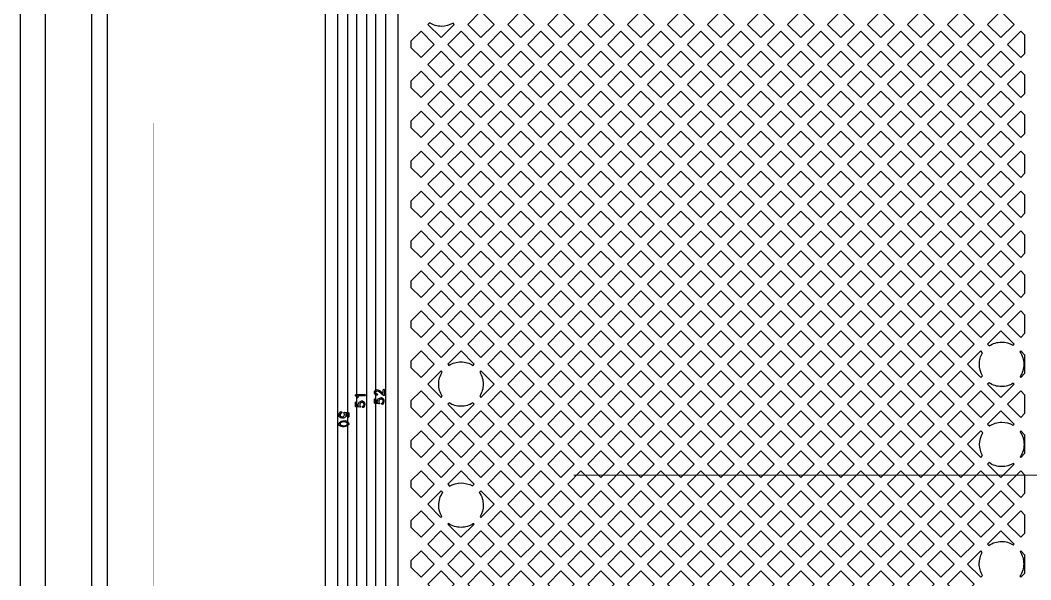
# Model space of a CAD drawing. Extents: x 726 to 4465, y 139 to 737.
# Drawn here: x 3897.15 to 3905.23, y 405.76 to 410.24 of the extents above; entities that cross this region are included whole.
import ezdxf

# ---------------------------------------------------------------- set-up
doc = ezdxf.new("R2010")
doc.units = 0
doc.layers.get('0').update_dxf_attribs({"lineweight": 5})
for name, color, linetype in [('bak_bak_ttr1-bcq6716', 11, 'Continuous'), ('bak_outline', 11, 'Continuous'), ('biaozhu1', 8, 'Continuous'), ('quyukuang', 9, 'Continuous')]:
    doc.layers.add(name, color=color, linetype=linetype)

msp = doc.modelspace()

# ---------------------------------------------------------------- linework, layer by layer
at = {"linetype": 'Continuous'}
msp.add_line((3921.3895, 406.5986), (3901.5779, 406.5986), dxfattribs=at)
at = {"layer": 'bak_bak_ttr1-bcq6716'}
for points in [[(3897.3549, 342.0197), (3897.3549, 363.5511, -0.202307), (3901.8566, 374.2211, 0.202316), (3902.3714, 375.4413), (3902.3714, 380.9412, 0.202311), (3901.8566, 382.1614, -0.202307), (3897.3549, 392.8314), (3897.3549, 423.8397, -0.414216), (3898.1515, 424.6363), (3909.7514, 424.6363, -0.414216), (3910.5479, 423.8397), (3910.5479, 393.2462, 0.196007), (3911.3186, 391.3562, -0.196002), (3915.5644, 380.9414), (3915.5644, 375.4411, -0.196002), (3911.3186, 365.0263, 0.196006), (3910.5479, 363.1363), (3910.5479, 342.0197, -0.414217), (3909.7514, 341.2232), (3898.1515, 341.2232, -0.414217)], [(3900.4099, 410.2049), (3900.516, 410.0989), (3900.622, 410.2049), (3900.6121, 410.2147, -0.137015), (3900.52, 410.189, -0.145458), (3900.4229, 410.2179)], [(3904.8857, 407.6474), (3904.8992, 407.6338, -0.148889), (3904.9983, 407.664, -0.135161), (3905.0893, 407.639), (3905.0977, 407.6474), (3904.9917, 407.7534)], [(3900.5698, 407.4875), (3900.5796, 407.4778, -0.143886), (3900.6757, 407.506, -0.144144), (3900.7721, 407.4777), (3900.7819, 407.4875), (3900.6759, 407.5935)], [(3904.7258, 407.4875), (3904.8318, 407.3815), (3904.8456, 407.3952, -0.13515), (3904.8205, 407.4862, -0.137808), (3904.8465, 407.5788), (3904.8318, 407.5935)], [(3905.1449, 407.5868, -0.15152), (3905.1761, 407.4862, -0.148883), (3905.1459, 407.3871), (3905.1516, 407.3815), (3905.1852, 407.4151), (3905.1852, 407.5598), (3905.1516, 407.5935)], [(3900.4099, 407.3276), (3900.516, 407.2216), (3900.5263, 407.2319, -0.144141), (3900.4979, 407.3282, -0.142821), (3900.5258, 407.4238), (3900.516, 407.4336)], [(3900.8253, 407.232), (3900.8356, 407.2217), (3900.9416, 407.3277), (3900.8357, 407.4336), (3900.8258, 407.4236, -0.142562), (3900.8535, 407.3282, -0.143885)], [(3904.8857, 407.3276), (3904.9917, 407.2216), (3905.0977, 407.3276), (3905.0909, 407.3344, -0.137804), (3904.9983, 407.3084, -0.151518), (3904.8977, 407.3396)], [(3900.5698, 407.1677), (3900.6757, 407.0618), (3900.7817, 407.1678), (3900.7713, 407.1783, -0.142832), (3900.6757, 407.1504, -0.14257), (3900.5803, 407.1782)], [(3904.8858, 407.0079), (3904.9005, 406.9932, -0.149677), (3905.0001, 407.0237, -0.132239), (3905.0893, 406.9997), (3905.0976, 407.0079), (3904.9917, 407.1138)], [(3904.7259, 406.848), (3904.8318, 406.7421), (3904.8463, 406.7566, -0.132233), (3904.8223, 406.8459, -0.137009), (3904.848, 406.938), (3904.8319, 406.954)], [(3905.1455, 406.9481, -0.15441), (3905.1779, 406.8459, -0.149679), (3905.1474, 406.7463), (3905.1516, 406.7421), (3905.1852, 406.7758), (3905.1852, 406.9203), (3905.1515, 406.954)], [(3904.8857, 406.6883), (3904.9917, 406.5823), (3905.0977, 406.6883), (3905.0922, 406.6938, -0.137011), (3905.0001, 406.6681, -0.15441), (3904.8978, 406.7004)], [(3900.5698, 406.5284), (3900.5851, 406.5131, -0.134895), (3900.676, 406.538, -0.134363), (3900.7665, 406.5133), (3900.7817, 406.5285), (3900.6759, 406.6344)], [(3900.4099, 406.3685), (3900.5158, 406.2626), (3900.5229, 406.2697, -0.13435), (3900.4982, 406.3602, -0.151782), (3900.5295, 406.461), (3900.516, 406.4745)], [(3900.8223, 406.4613, -0.1523), (3900.8538, 406.3602, -0.134886), (3900.8288, 406.2694), (3900.8356, 406.2626), (3900.9416, 406.3686), (3900.8356, 406.4746)], [(3900.5697, 406.2087), (3900.6757, 406.1027), (3900.7817, 406.2087), (3900.7767, 406.2137, -0.151777), (3900.676, 406.1824, -0.152302), (3900.5749, 406.2139)], [(3904.8858, 406.0488), (3904.8962, 406.0384, -0.152304), (3904.9973, 406.0699, -0.140722), (3905.0916, 406.0428), (3905.0976, 406.0488), (3904.9917, 406.1547)], [(3904.7259, 405.8889), (3904.8318, 405.783), (3904.8466, 405.7978, -0.140713), (3904.8195, 405.8921, -0.134363), (3904.8442, 405.9826), (3904.8319, 405.9949)], [(3905.1436, 405.7911), (3905.1516, 405.783), (3905.1852, 405.8167), (3905.1852, 405.9612), (3905.1515, 405.9949), (3905.146, 405.9895, -0.145989), (3905.1751, 405.8921, -0.152313)]]:
    msp.add_lwpolyline(points, format="xyb", close=True, dxfattribs=at)
for points in [[(3900.1738, 392.9582), (3900.1738, 421.3701), (3900.1741, 421.3701), (3900.1741, 421.3716, 0.112924), (3900.1352, 421.541, -0.017476), (3900.1286, 421.5563, 0.04893), (3900.0707, 421.668, -0.133843), (3900.0128, 421.8509), (3900.0036, 422.11), (3900.0036, 423.6271, -0.0765), (3900.009, 423.6599, -0.057858), (3900.1181, 423.9029, -0.185811), (3900.2031, 423.9471, 1.431941), (3900.0064, 424.4344, -0.402909), (3899.9361, 424.4364, 0.479351), (3899.502, 424.3932, -0.543585), (3899.3316, 424.394, 0.662695), (3898.8234, 424.3063, -0.346749), (3898.7747, 424.268), (3898.0443, 424.2677, -0.055334), (3898.0099, 424.2491), (3897.7369, 423.9763, 0.199154), (3897.7222, 423.9409), (3897.7222, 392.9556, 0.067698)], [(3899.2691, 424.2829, 0.230683), (3899.3746, 424.1723, -0.232804), (3899.5854, 423.8736, -0.038964), (3899.597, 423.7244), (3899.597, 421.7263, 0.130371), (3899.6236, 421.626, -0.023507), (3899.6357, 421.6029, 0.049043), (3899.6776, 421.5309, -0.034887), (3899.6975, 421.4991, 0.014221), (3899.7197, 421.4603, -0.082314), (3899.7543, 421.376, -0.055817), (3899.7672, 421.2611), (3899.7672, 392.9557, 0.202315)], [(3897.8497, 392.9556), (3897.8497, 423.8881, -0.198899), (3897.8644, 423.9235), (3898.067, 424.1261, -0.198831), (3898.1023, 424.1407), (3898.835, 424.1407, 0.473923), (3899.2475, 424.0075, -0.145265), (3899.2883, 424.0132), (3899.2919, 424.0104, -0.119036), (3899.4164, 423.7765, -0.021541), (3899.4189, 423.724), (3899.4189, 421.7267), (3899.4187, 421.7267, 0.067841), (3899.4327, 421.6249), (3899.4344, 421.618), (3899.4344, 421.4415, 0.196906), (3899.5012, 421.282), (3899.5576, 421.2256, -0.047957), (3899.5891, 421.1651), (3899.5891, 392.9556, 0.202307)], [(3899.691, 392.9557), (3899.691, 421.2611, 0.055802), (3899.68, 421.3591, 0.08277), (3899.6546, 421.4206, -0.014286), (3899.6302, 421.4634, 0.03514), (3899.6158, 421.4864, -0.048998), (3899.5664, 421.5711, 0.023848), (3899.5575, 421.5881, -0.130464), (3899.5208, 421.7263), (3899.5208, 423.7244, 0.038976), (3899.5101, 423.8618, 0.230884), (3899.3401, 424.1042, 0.2224), (3899.1928, 424.0938)], [(3899.8434, 392.9561), (3899.8434, 421.3198, 0.146958), (3899.7931, 421.4879, -0.021394), (3899.7623, 421.5404, 0.036286), (3899.7412, 421.5737, -0.160005), (3899.6732, 421.7808), (3899.6732, 423.9982, 0.1947), (3899.6142, 424.1112)], [(3899.8295, 424.0883, 0.23414), (3899.7494, 423.9607), (3899.7494, 421.7808, 0.16019), (3899.8027, 421.6188, -0.036303), (3899.8296, 421.576, 0.021453), (3899.8572, 421.529, -0.04827), (3899.8919, 421.4623, -0.096158), (3899.9196, 421.3198), (3899.9196, 392.9561, 0.2023)], [(3900.2019, 424.0492, 0.209639), (3900.0344, 423.9617, 0.05941), (3899.9116, 423.6906, 0.076708), (3899.9018, 423.6269), (3899.9033, 422.036), (3899.9109, 421.8467, 0.133969), (3899.9851, 421.6125, -0.048768), (3900.0337, 421.5188, 0.01771), (3900.0434, 421.4967, -0.11268), (3900.072, 421.3719), (3900.072, 392.9582, 0.050755)], [(3899.9958, 392.9582), (3899.9958, 421.3718, 0.113), (3899.9746, 421.4639, -0.017658), (3899.9629, 421.4907, 0.048689), (3899.9211, 421.5712, -0.133984), (3899.8348, 421.8437), (3899.8256, 422.1102)]]:
    msp.add_lwpolyline(points, format="xyb", dxfattribs=at)
for points in [[(3900.7297, 410.2049), (3900.8356, 410.099), (3900.9415, 410.2049), (3900.8356, 410.3108)], [(3901.0493, 410.2049), (3901.1553, 410.0989), (3901.2613, 410.2049), (3901.1553, 410.3109)], [(3901.3691, 410.2049), (3901.4751, 410.0989), (3901.5811, 410.2049), (3901.4751, 410.3109)], [(3901.6888, 410.2049), (3901.7947, 410.099), (3901.9006, 410.2049), (3901.7947, 410.3108)], [(3902.0084, 410.2049), (3902.1144, 410.0989), (3902.2204, 410.2049), (3902.1144, 410.3109)], [(3902.3282, 410.2049), (3902.4342, 410.0989), (3902.5402, 410.2049), (3902.4342, 410.3109)], [(3902.6479, 410.2049), (3902.7538, 410.099), (3902.8597, 410.2049), (3902.7538, 410.3108)], [(3902.9675, 410.2049), (3903.0735, 410.0989), (3903.1795, 410.2049), (3903.0735, 410.3109)], [(3903.2873, 410.2049), (3903.3933, 410.0989), (3903.4993, 410.2049), (3903.3933, 410.3109)], [(3903.607, 410.2049), (3903.7129, 410.099), (3903.8188, 410.2049), (3903.7129, 410.3108)], [(3903.9266, 410.2049), (3904.0326, 410.0989), (3904.1386, 410.2049), (3904.0326, 410.3109)], [(3904.2464, 410.2049), (3904.3523, 410.099), (3904.4583, 410.205), (3904.3524, 410.3109)], [(3904.566, 410.205), (3904.672, 410.099), (3904.7779, 410.2049), (3904.6719, 410.3109)], [(3904.8857, 410.2049), (3904.9917, 410.0989), (3905.0977, 410.2049), (3904.9917, 410.3109)], [(3900.2754, 410.0196), (3900.3561, 409.939), (3900.4621, 410.045), (3900.3561, 410.151), (3900.2754, 410.0704)], [(3900.5698, 410.045), (3900.6757, 409.9391), (3900.7817, 410.0451), (3900.6759, 410.151)], [(3900.8895, 410.0451), (3900.9955, 409.9391), (3901.1014, 410.045), (3900.9954, 410.151)], [(3901.2092, 410.045), (3901.3152, 409.939), (3901.4212, 410.045), (3901.3152, 410.151)], [(3901.5289, 410.045), (3901.6348, 409.9391), (3901.7408, 410.0451), (3901.635, 410.151)], [(3901.8486, 410.0451), (3901.9546, 409.9391), (3902.0605, 410.045), (3901.9545, 410.151)], [(3902.1683, 410.045), (3902.2743, 409.939), (3902.3803, 410.045), (3902.2743, 410.151)], [(3902.4881, 410.045), (3902.5939, 409.9391), (3902.6999, 410.0451), (3902.5941, 410.151)], [(3902.8077, 410.0451), (3902.9137, 409.9391), (3903.0196, 410.045), (3902.9136, 410.151)], [(3903.1274, 410.045), (3903.2334, 409.939), (3903.3394, 410.045), (3903.2334, 410.151)], [(3903.4472, 410.045), (3903.553, 409.9391), (3903.6591, 410.0451), (3903.5532, 410.151)], [(3903.7668, 410.0451), (3903.8728, 409.9391), (3903.9787, 410.045), (3903.8727, 410.151)], [(3904.0865, 410.045), (3904.1924, 409.9391), (3904.2984, 410.0451), (3904.1925, 410.151)], [(3904.4061, 410.0451), (3904.5121, 409.9391), (3904.6182, 410.0451), (3904.5121, 410.1511)], [(3904.7259, 410.0451), (3904.8319, 409.9391), (3904.9378, 410.045), (3904.8318, 410.151)], [(3905.0456, 410.045), (3905.1515, 409.9391), (3905.1852, 409.9729), (3905.1852, 410.1174), (3905.1516, 410.151)], [(3900.4099, 409.8851), (3900.5158, 409.7792), (3900.6218, 409.8852), (3900.516, 409.9911)], [(3900.7296, 409.8852), (3900.8356, 409.7792), (3900.9416, 409.8852), (3900.8356, 409.9913)], [(3901.0494, 409.8852), (3901.1554, 409.7792), (3901.2613, 409.8851), (3901.1553, 409.9911)], [(3901.3691, 409.8851), (3901.4749, 409.7792), (3901.581, 409.8852), (3901.4751, 409.9911)], [(3901.6887, 409.8852), (3901.7947, 409.7792), (3901.9007, 409.8852), (3901.7947, 409.9913)], [(3902.0085, 409.8852), (3902.1145, 409.7792), (3902.2204, 409.8851), (3902.1144, 409.9911)], [(3902.3282, 409.8851), (3902.434, 409.7792), (3902.5401, 409.8852), (3902.4342, 409.9911)], [(3902.6478, 409.8852), (3902.7538, 409.7792), (3902.8598, 409.8852), (3902.7538, 409.9913)], [(3902.9676, 409.8852), (3903.0736, 409.7792), (3903.1795, 409.8851), (3903.0735, 409.9911)], [(3903.2873, 409.8851), (3903.3931, 409.7792), (3903.4992, 409.8852), (3903.3933, 409.9911)], [(3903.6069, 409.8852), (3903.7129, 409.7792), (3903.8189, 409.8852), (3903.7129, 409.9913)], [(3903.9267, 409.8852), (3904.0326, 409.7794), (3904.1385, 409.8852), (3904.0326, 409.9911)], [(3904.2462, 409.8852), (3904.3523, 409.7792), (3904.4583, 409.8852), (3904.3523, 409.9913)], [(3904.566, 409.8852), (3904.672, 409.7792), (3904.7781, 409.8852), (3904.672, 409.9913)], [(3904.8858, 409.8852), (3904.9917, 409.7794), (3905.0976, 409.8852), (3904.9917, 409.9911)], [(3900.2754, 409.7001), (3900.3561, 409.6195), (3900.462, 409.7253), (3900.3561, 409.8312), (3900.2754, 409.7506)], [(3900.5697, 409.7253), (3900.6757, 409.6193), (3900.7817, 409.7253), (3900.6757, 409.8314)], [(3900.8895, 409.7253), (3900.9955, 409.6193), (3901.1015, 409.7253), (3900.9955, 409.8314)], [(3901.2093, 409.7253), (3901.3152, 409.6195), (3901.4211, 409.7253), (3901.3152, 409.8312)], [(3901.5288, 409.7253), (3901.6348, 409.6193), (3901.7408, 409.7253), (3901.6348, 409.8314)], [(3901.8486, 409.7253), (3901.9546, 409.6193), (3902.0606, 409.7253), (3901.9546, 409.8314)], [(3902.1684, 409.7253), (3902.2743, 409.6195), (3902.3802, 409.7253), (3902.2743, 409.8312)], [(3902.4879, 409.7253), (3902.5939, 409.6193), (3902.6999, 409.7253), (3902.5939, 409.8314)], [(3902.8077, 409.7253), (3902.9137, 409.6193), (3903.0197, 409.7253), (3902.9137, 409.8314)], [(3903.1275, 409.7253), (3903.2334, 409.6195), (3903.3393, 409.7253), (3903.2334, 409.8312)], [(3903.447, 409.7253), (3903.553, 409.6193), (3903.6591, 409.7253), (3903.553, 409.8314)], [(3903.7668, 409.7253), (3903.8727, 409.6195), (3903.9787, 409.7255), (3903.8728, 409.8314)], [(3904.0865, 409.7255), (3904.1925, 409.6195), (3904.2984, 409.7253), (3904.1924, 409.8314)], [(3904.4061, 409.7253), (3904.5121, 409.6193), (3904.6182, 409.7253), (3904.5121, 409.8314)], [(3904.7259, 409.7253), (3904.8318, 409.6195), (3904.9378, 409.7255), (3904.8319, 409.8314)], [(3905.0456, 409.7255), (3905.1516, 409.6195), (3905.1852, 409.6531), (3905.1852, 409.7976), (3905.1515, 409.8314)], [(3900.4099, 409.5656), (3900.516, 409.4596), (3900.6218, 409.5655), (3900.5158, 409.6715)], [(3900.7296, 409.5655), (3900.8356, 409.4594), (3900.9416, 409.5655), (3900.8356, 409.6715)], [(3901.0494, 409.5655), (3901.1553, 409.4596), (3901.2613, 409.5656), (3901.1554, 409.6715)], [(3901.3691, 409.5656), (3901.4751, 409.4596), (3901.581, 409.5655), (3901.4749, 409.6715)], [(3901.6887, 409.5655), (3901.7947, 409.4594), (3901.9007, 409.5655), (3901.7947, 409.6715)], [(3902.0085, 409.5655), (3902.1144, 409.4596), (3902.2204, 409.5656), (3902.1145, 409.6715)], [(3902.3282, 409.5656), (3902.4342, 409.4596), (3902.5401, 409.5655), (3902.434, 409.6715)], [(3902.6478, 409.5655), (3902.7538, 409.4594), (3902.8598, 409.5655), (3902.7538, 409.6715)], [(3902.9676, 409.5655), (3903.0735, 409.4596), (3903.1795, 409.5656), (3903.0736, 409.6715)], [(3903.2873, 409.5656), (3903.3933, 409.4596), (3903.4992, 409.5655), (3903.3931, 409.6715)], [(3903.6069, 409.5655), (3903.7128, 409.4596), (3903.8188, 409.5656), (3903.7129, 409.6715)], [(3903.9266, 409.5656), (3904.0326, 409.4596), (3904.1386, 409.5656), (3904.0326, 409.6716)], [(3904.2464, 409.5656), (3904.3524, 409.4596), (3904.4583, 409.5655), (3904.3523, 409.6715)], [(3904.566, 409.5655), (3904.6719, 409.4596), (3904.7779, 409.5656), (3904.672, 409.6715)], [(3904.8857, 409.5656), (3904.9917, 409.4596), (3905.0977, 409.5656), (3904.9917, 409.6716)], [(3900.2754, 409.3803), (3900.3561, 409.2997), (3900.4621, 409.4057), (3900.3561, 409.5117), (3900.2754, 409.4311)], [(3900.5698, 409.4057), (3900.6759, 409.2997), (3900.7817, 409.4056), (3900.6757, 409.5116)], [(3900.8895, 409.4056), (3900.9954, 409.2997), (3901.1014, 409.4057), (3900.9955, 409.5116)], [(3901.2092, 409.4057), (3901.3152, 409.2997), (3901.4212, 409.4057), (3901.3152, 409.5117)], [(3901.5289, 409.4057), (3901.635, 409.2997), (3901.7408, 409.4056), (3901.6348, 409.5116)], [(3901.8486, 409.4056), (3901.9545, 409.2997), (3902.0605, 409.4057), (3901.9546, 409.5116)], [(3902.1683, 409.4057), (3902.2743, 409.2997), (3902.3803, 409.4057), (3902.2743, 409.5117)], [(3902.4881, 409.4057), (3902.5941, 409.2997), (3902.6999, 409.4056), (3902.5939, 409.5116)], [(3902.8077, 409.4056), (3902.9136, 409.2997), (3903.0196, 409.4057), (3902.9137, 409.5116)], [(3903.1274, 409.4057), (3903.2334, 409.2997), (3903.3394, 409.4057), (3903.2334, 409.5117)], [(3903.4472, 409.4057), (3903.553, 409.2998), (3903.6589, 409.4057), (3903.553, 409.5116)], [(3903.7667, 409.4057), (3903.8727, 409.2997), (3903.9787, 409.4057), (3903.8727, 409.5117)], [(3904.0865, 409.4057), (3904.1925, 409.2997), (3904.2985, 409.4057), (3904.1925, 409.5117)], [(3904.4063, 409.4057), (3904.5121, 409.2998), (3904.618, 409.4057), (3904.5121, 409.5116)], [(3904.7258, 409.4057), (3904.8318, 409.2997), (3904.9378, 409.4057), (3904.8318, 409.5117)], [(3905.0456, 409.4057), (3905.1516, 409.2997), (3905.1852, 409.3333), (3905.1852, 409.478), (3905.1516, 409.5117)], [(3900.4099, 409.2458), (3900.516, 409.1398), (3900.622, 409.2458), (3900.516, 409.3518)], [(3900.7297, 409.2458), (3900.8356, 409.1399), (3900.9415, 409.2458), (3900.8356, 409.3517)], [(3901.0493, 409.2458), (3901.1553, 409.1398), (3901.2613, 409.2458), (3901.1553, 409.3518)], [(3901.3691, 409.2458), (3901.4751, 409.1398), (3901.5811, 409.2458), (3901.4751, 409.3518)], [(3901.6888, 409.2458), (3901.7947, 409.1399), (3901.9006, 409.2458), (3901.7947, 409.3517)], [(3902.0084, 409.2458), (3902.1144, 409.1398), (3902.2204, 409.2458), (3902.1144, 409.3518)], [(3902.3282, 409.2458), (3902.4342, 409.1398), (3902.5402, 409.2458), (3902.4342, 409.3518)], [(3902.6479, 409.2458), (3902.7538, 409.1399), (3902.8597, 409.2458), (3902.7538, 409.3517)], [(3902.9675, 409.2458), (3903.0735, 409.1398), (3903.1795, 409.2458), (3903.0735, 409.3518)], [(3903.2873, 409.2458), (3903.3931, 409.1399), (3903.4992, 409.2459), (3903.3933, 409.3518)], [(3903.6069, 409.2459), (3903.7129, 409.1399), (3903.8188, 409.2458), (3903.7128, 409.3518)], [(3903.9266, 409.2458), (3904.0326, 409.1398), (3904.1386, 409.2458), (3904.0326, 409.3518)], [(3904.2464, 409.2458), (3904.3523, 409.1399), (3904.4583, 409.2459), (3904.3524, 409.3518)], [(3904.566, 409.2459), (3904.672, 409.1399), (3904.7779, 409.2458), (3904.6719, 409.3518)], [(3904.8857, 409.2458), (3904.9917, 409.1398), (3905.0977, 409.2458), (3904.9917, 409.3518)], [(3900.2754, 409.0605), (3900.3561, 408.9799), (3900.4621, 409.0859), (3900.3561, 409.1919), (3900.2754, 409.1113)], [(3900.5698, 409.0859), (3900.6757, 408.98), (3900.7817, 409.086), (3900.6759, 409.1919)], [(3900.8895, 409.086), (3900.9955, 408.98), (3901.1014, 409.0859), (3900.9954, 409.1919)], [(3901.2092, 409.0859), (3901.3152, 408.9799), (3901.4212, 409.0859), (3901.3152, 409.1919)], [(3901.5289, 409.0859), (3901.6348, 408.98), (3901.7408, 409.086), (3901.635, 409.1919)], [(3901.8486, 409.086), (3901.9546, 408.98), (3902.0605, 409.0859), (3901.9545, 409.1919)], [(3902.1683, 409.0859), (3902.2743, 408.9799), (3902.3803, 409.0859), (3902.2743, 409.1919)], [(3902.488, 409.0859), (3902.5939, 408.98), (3902.7, 409.086), (3902.5941, 409.1919)], [(3902.8077, 409.086), (3902.9137, 408.98), (3903.0196, 409.0859), (3902.9136, 409.1919)], [(3903.1274, 409.0859), (3903.2333, 408.98), (3903.3393, 409.086), (3903.2334, 409.1919)], [(3903.447, 409.086), (3903.553, 408.98), (3903.6591, 409.086), (3903.553, 409.192)], [(3903.7668, 409.086), (3903.8728, 408.98), (3903.9787, 409.0859), (3903.8727, 409.1919)], [(3904.0865, 409.0859), (3904.1924, 408.98), (3904.2984, 409.086), (3904.1925, 409.1919)], [(3904.4061, 409.086), (3904.5121, 408.98), (3904.6182, 409.086), (3904.5121, 409.192)], [(3904.7259, 409.086), (3904.8319, 408.98), (3904.9378, 409.0859), (3904.8318, 409.1919)], [(3905.0456, 409.0859), (3905.1515, 408.98), (3905.1852, 409.0138), (3905.1852, 409.1583), (3905.1516, 409.1919)], [(3900.4099, 408.926), (3900.5158, 408.8201), (3900.6218, 408.9261), (3900.516, 409.032)], [(3900.7296, 408.9261), (3900.8356, 408.8201), (3900.9416, 408.9261), (3900.8356, 409.0321)], [(3901.0494, 408.9261), (3901.1554, 408.8201), (3901.2613, 408.926), (3901.1553, 409.032)], [(3901.3691, 408.926), (3901.4749, 408.8201), (3901.581, 408.9261), (3901.4751, 409.032)], [(3901.6887, 408.9261), (3901.7947, 408.8201), (3901.9007, 408.9261), (3901.7947, 409.0321)], [(3902.0085, 408.9261), (3902.1145, 408.8201), (3902.2204, 408.926), (3902.1144, 409.032)], [(3902.3282, 408.926), (3902.434, 408.8201), (3902.5401, 408.9261), (3902.4342, 409.032)], [(3902.6478, 408.9261), (3902.7538, 408.8201), (3902.8598, 408.9261), (3902.7538, 409.0321)], [(3902.9676, 408.9261), (3903.0735, 408.8202), (3903.1794, 408.9261), (3903.0735, 409.032)], [(3903.2871, 408.9261), (3903.3931, 408.8201), (3903.4992, 408.9261), (3903.3931, 409.0321)], [(3903.6069, 408.9261), (3903.7129, 408.8201), (3903.8189, 408.9261), (3903.7129, 409.0321)], [(3903.9267, 408.9261), (3904.0326, 408.8202), (3904.1385, 408.9261), (3904.0326, 409.032)], [(3904.2462, 408.9261), (3904.3523, 408.8201), (3904.4583, 408.9261), (3904.3523, 409.0321)], [(3904.566, 408.9261), (3904.672, 408.8201), (3904.7781, 408.9261), (3904.672, 409.0321)], [(3904.8858, 408.9261), (3904.9917, 408.8202), (3905.0976, 408.9261), (3904.9917, 409.032)], [(3900.2754, 408.741), (3900.3561, 408.6604), (3900.462, 408.7662), (3900.3561, 408.8721), (3900.2754, 408.7915)], [(3900.5697, 408.7662), (3900.6757, 408.6602), (3900.7817, 408.7662), (3900.6757, 408.8723)], [(3900.8895, 408.7662), (3900.9955, 408.6602), (3901.1015, 408.7662), (3900.9955, 408.8723)], [(3901.2093, 408.7662), (3901.3152, 408.6604), (3901.4211, 408.7662), (3901.3152, 408.8721)], [(3901.5288, 408.7662), (3901.6348, 408.6602), (3901.7408, 408.7662), (3901.6348, 408.8723)], [(3901.8486, 408.7662), (3901.9546, 408.6602), (3902.0606, 408.7662), (3901.9546, 408.8723)], [(3902.1684, 408.7662), (3902.2743, 408.6604), (3902.3802, 408.7662), (3902.2743, 408.8721)], [(3902.4879, 408.7662), (3902.5939, 408.6602), (3902.6999, 408.7662), (3902.5939, 408.8723)], [(3902.8077, 408.7662), (3902.9136, 408.6604), (3903.0196, 408.7664), (3902.9137, 408.8723)], [(3903.1274, 408.7664), (3903.2334, 408.6604), (3903.3393, 408.7662), (3903.2333, 408.8723)], [(3903.447, 408.7662), (3903.553, 408.6602), (3903.6591, 408.7662), (3903.553, 408.8723)], [(3903.7668, 408.7662), (3903.8727, 408.6604), (3903.9787, 408.7664), (3903.8728, 408.8723)], [(3904.0865, 408.7664), (3904.1925, 408.6604), (3904.2984, 408.7662), (3904.1924, 408.8723)], [(3904.4061, 408.7662), (3904.5121, 408.6602), (3904.6182, 408.7662), (3904.5121, 408.8723)], [(3904.7259, 408.7662), (3904.8318, 408.6604), (3904.9378, 408.7664), (3904.8319, 408.8723)], [(3905.0456, 408.7664), (3905.1516, 408.6604), (3905.1852, 408.694), (3905.1852, 408.8385), (3905.1515, 408.8723)], [(3900.4099, 408.6065), (3900.516, 408.5005), (3900.6218, 408.6064), (3900.5158, 408.7124)], [(3900.7296, 408.6064), (3900.8356, 408.5003), (3900.9416, 408.6063), (3900.8356, 408.7124)], [(3901.0494, 408.6063), (3901.1553, 408.5005), (3901.2613, 408.6065), (3901.1554, 408.7124)], [(3901.3691, 408.6065), (3901.4751, 408.5005), (3901.581, 408.6063), (3901.4749, 408.7124)], [(3901.6887, 408.6063), (3901.7947, 408.5003), (3901.9007, 408.6064), (3901.7947, 408.7124)], [(3902.0085, 408.6064), (3902.1144, 408.5005), (3902.2204, 408.6065), (3902.1145, 408.7124)], [(3902.3282, 408.6065), (3902.4342, 408.5005), (3902.5401, 408.6063), (3902.434, 408.7124)], [(3902.6478, 408.6063), (3902.7537, 408.5005), (3902.8597, 408.6065), (3902.7538, 408.7124)], [(3902.9675, 408.6065), (3903.0735, 408.5005), (3903.1795, 408.6065), (3903.0735, 408.7125)], [(3903.2873, 408.6065), (3903.3933, 408.5005), (3903.4992, 408.6064), (3903.3931, 408.7124)], [(3903.6069, 408.6064), (3903.7128, 408.5005), (3903.8188, 408.6065), (3903.7129, 408.7124)], [(3903.9266, 408.6065), (3904.0326, 408.5005), (3904.1386, 408.6065), (3904.0326, 408.7125)], [(3904.2464, 408.6065), (3904.3524, 408.5005), (3904.4583, 408.6063), (3904.3523, 408.7124)], [(3904.566, 408.6063), (3904.6719, 408.5005), (3904.7779, 408.6065), (3904.672, 408.7124)], [(3904.8857, 408.6065), (3904.9917, 408.5005), (3905.0977, 408.6065), (3904.9917, 408.7125)], [(3900.2754, 408.4212), (3900.3561, 408.3406), (3900.4621, 408.4466), (3900.3561, 408.5526), (3900.2754, 408.472)], [(3900.5698, 408.4466), (3900.6759, 408.3406), (3900.7817, 408.4465), (3900.6757, 408.5525)], [(3900.8895, 408.4465), (3900.9954, 408.3406), (3901.1014, 408.4466), (3900.9955, 408.5525)], [(3901.2092, 408.4466), (3901.3152, 408.3406), (3901.4212, 408.4466), (3901.3152, 408.5526)], [(3901.5289, 408.4466), (3901.635, 408.3406), (3901.7408, 408.4465), (3901.6348, 408.5525)], [(3901.8486, 408.4465), (3901.9545, 408.3406), (3902.0605, 408.4466), (3901.9546, 408.5525)], [(3902.1683, 408.4466), (3902.2743, 408.3406), (3902.3803, 408.4466), (3902.2743, 408.5526)], [(3902.4881, 408.4466), (3902.5939, 408.3407), (3902.6998, 408.4466), (3902.5939, 408.5525)], [(3902.8076, 408.4466), (3902.9136, 408.3406), (3903.0196, 408.4466), (3902.9136, 408.5526)], [(3903.1274, 408.4466), (3903.2334, 408.3406), (3903.3394, 408.4466), (3903.2334, 408.5526)], [(3903.4472, 408.4466), (3903.553, 408.3407), (3903.6589, 408.4466), (3903.553, 408.5525)], [(3903.7667, 408.4466), (3903.8727, 408.3406), (3903.9787, 408.4466), (3903.8727, 408.5526)], [(3904.0865, 408.4466), (3904.1925, 408.3406), (3904.2985, 408.4466), (3904.1925, 408.5526)], [(3904.4063, 408.4466), (3904.5121, 408.3407), (3904.618, 408.4466), (3904.5121, 408.5525)], [(3904.7258, 408.4466), (3904.8318, 408.3406), (3904.9378, 408.4466), (3904.8318, 408.5526)], [(3905.0456, 408.4466), (3905.1516, 408.3406), (3905.1852, 408.3742), (3905.1852, 408.5189), (3905.1516, 408.5526)], [(3900.4099, 408.2867), (3900.516, 408.1807), (3900.622, 408.2867), (3900.516, 408.3927)], [(3900.7297, 408.2867), (3900.8356, 408.1808), (3900.9415, 408.2867), (3900.8356, 408.3926)], [(3901.0493, 408.2867), (3901.1553, 408.1807), (3901.2613, 408.2867), (3901.1553, 408.3927)], [(3901.3691, 408.2867), (3901.4751, 408.1807), (3901.5811, 408.2867), (3901.4751, 408.3927)], [(3901.6888, 408.2867), (3901.7947, 408.1808), (3901.9006, 408.2867), (3901.7947, 408.3926)], [(3902.0084, 408.2867), (3902.1144, 408.1807), (3902.2204, 408.2867), (3902.1144, 408.3927)], [(3902.3282, 408.2867), (3902.434, 408.1808), (3902.5401, 408.2868), (3902.4342, 408.3927)], [(3902.6478, 408.2868), (3902.7538, 408.1808), (3902.8597, 408.2867), (3902.7537, 408.3927)], [(3902.9675, 408.2867), (3903.0735, 408.1807), (3903.1795, 408.2867), (3903.0735, 408.3927)], [(3903.2873, 408.2867), (3903.3931, 408.1808), (3903.4992, 408.2868), (3903.3933, 408.3927)], [(3903.6069, 408.2868), (3903.7129, 408.1808), (3903.8188, 408.2867), (3903.7128, 408.3927)], [(3903.9266, 408.2867), (3904.0326, 408.1807), (3904.1386, 408.2867), (3904.0326, 408.3927)], [(3904.2464, 408.2867), (3904.3523, 408.1808), (3904.4583, 408.2868), (3904.3524, 408.3927)], [(3904.566, 408.2868), (3904.672, 408.1808), (3904.7779, 408.2867), (3904.6719, 408.3927)], [(3904.8857, 408.2867), (3904.9917, 408.1807), (3905.0977, 408.2867), (3904.9917, 408.3927)], [(3900.2754, 408.1017), (3900.3562, 408.0209), (3900.4621, 408.1268), (3900.3561, 408.2328), (3900.2754, 408.1522)], [(3900.5698, 408.1268), (3900.6757, 408.0209), (3900.7817, 408.1269), (3900.6759, 408.2328)], [(3900.8895, 408.1269), (3900.9955, 408.0209), (3901.1014, 408.1268), (3900.9954, 408.2328)], [(3901.2092, 408.1268), (3901.3152, 408.0208), (3901.4212, 408.1268), (3901.3152, 408.2328)], [(3901.5289, 408.1268), (3901.6348, 408.0209), (3901.7408, 408.1269), (3901.635, 408.2328)], [(3901.8486, 408.1269), (3901.9546, 408.0209), (3902.0605, 408.1268), (3901.9545, 408.2328)], [(3902.1683, 408.1268), (3902.2742, 408.0209), (3902.3802, 408.1269), (3902.2743, 408.2328)], [(3902.4879, 408.1269), (3902.5939, 408.0209), (3902.6999, 408.1269), (3902.5939, 408.2329)], [(3902.8077, 408.1269), (3902.9137, 408.0209), (3903.0196, 408.1268), (3902.9136, 408.2328)], [(3903.1274, 408.1268), (3903.2333, 408.0209), (3903.3393, 408.1269), (3903.2334, 408.2328)], [(3903.447, 408.1269), (3903.553, 408.0209), (3903.6591, 408.1269), (3903.553, 408.2329)], [(3903.7668, 408.1269), (3903.8728, 408.0209), (3903.9787, 408.1268), (3903.8727, 408.2328)], [(3904.0865, 408.1268), (3904.1924, 408.0209), (3904.2984, 408.1269), (3904.1925, 408.2328)], [(3904.4061, 408.1269), (3904.5121, 408.0209), (3904.6182, 408.1269), (3904.5121, 408.2329)], [(3904.7259, 408.1269), (3904.8319, 408.0209), (3904.9378, 408.1268), (3904.8318, 408.2328)], [(3905.0456, 408.1268), (3905.1515, 408.0209), (3905.1852, 408.0547), (3905.1852, 408.1992), (3905.1516, 408.2328)], [(3900.4101, 407.967), (3900.516, 407.8611), (3900.6218, 407.967), (3900.516, 408.0729)], [(3900.7296, 407.967), (3900.8356, 407.861), (3900.9416, 407.967), (3900.8356, 408.073)], [(3901.0494, 407.967), (3901.1554, 407.861), (3901.2613, 407.9669), (3901.1553, 408.0729)], [(3901.3691, 407.9669), (3901.4749, 407.861), (3901.581, 407.967), (3901.4751, 408.0729)], [(3901.6887, 407.967), (3901.7947, 407.861), (3901.9007, 407.967), (3901.7947, 408.073)], [(3902.0085, 407.967), (3902.1144, 407.8611), (3902.2203, 407.967), (3902.1144, 408.0729)], [(3902.328, 407.967), (3902.434, 407.861), (3902.5401, 407.967), (3902.434, 408.073)], [(3902.6478, 407.967), (3902.7538, 407.861), (3902.8598, 407.967), (3902.7538, 408.073)], [(3902.9676, 407.967), (3903.0735, 407.8611), (3903.1794, 407.967), (3903.0735, 408.0729)], [(3903.2871, 407.967), (3903.3931, 407.861), (3903.4992, 407.967), (3903.3931, 408.073)], [(3903.6069, 407.967), (3903.7129, 407.861), (3903.8189, 407.967), (3903.7129, 408.073)], [(3903.9267, 407.967), (3904.0326, 407.8611), (3904.1385, 407.967), (3904.0326, 408.0729)], [(3904.2462, 407.967), (3904.3523, 407.861), (3904.4583, 407.967), (3904.3523, 408.073)], [(3904.566, 407.967), (3904.672, 407.861), (3904.778, 407.967), (3904.672, 408.073)], [(3904.8858, 407.967), (3904.9917, 407.8611), (3905.0976, 407.967), (3904.9917, 408.0729)], [(3900.2754, 407.7819), (3900.3561, 407.7013), (3900.4621, 407.8073), (3900.3562, 407.9132), (3900.2754, 407.8324)], [(3900.5698, 407.8073), (3900.6759, 407.7013), (3900.7817, 407.8071), (3900.6757, 407.9132)], [(3900.8895, 407.8071), (3900.9955, 407.7011), (3901.1015, 407.8071), (3900.9955, 407.9132)], [(3901.2093, 407.8071), (3901.3152, 407.7013), (3901.4211, 407.8071), (3901.3152, 407.913)], [(3901.5288, 407.8071), (3901.6348, 407.7011), (3901.7408, 407.8071), (3901.6348, 407.9132)], [(3901.8486, 407.8071), (3901.9545, 407.7013), (3902.0605, 407.8073), (3901.9546, 407.9132)], [(3902.1683, 407.8073), (3902.2743, 407.7013), (3902.3802, 407.8071), (3902.2742, 407.9132)], [(3902.4879, 407.8071), (3902.5939, 407.7011), (3902.6999, 407.8071), (3902.5939, 407.9132)], [(3902.8077, 407.8071), (3902.9136, 407.7013), (3903.0196, 407.8073), (3902.9137, 407.9132)], [(3903.1274, 407.8073), (3903.2334, 407.7013), (3903.3393, 407.8071), (3903.2333, 407.9132)], [(3903.447, 407.8071), (3903.553, 407.7011), (3903.6591, 407.8071), (3903.553, 407.9132)], [(3903.7668, 407.8071), (3903.8727, 407.7013), (3903.9787, 407.8073), (3903.8728, 407.9132)], [(3904.0865, 407.8073), (3904.1925, 407.7013), (3904.2984, 407.8071), (3904.1924, 407.9132)], [(3904.4061, 407.8071), (3904.5121, 407.7011), (3904.6182, 407.8071), (3904.5121, 407.9132)], [(3904.7259, 407.8071), (3904.8318, 407.7013), (3904.9378, 407.8073), (3904.8319, 407.9132)], [(3905.0456, 407.8073), (3905.1516, 407.7013), (3905.1852, 407.7349), (3905.1852, 407.8794), (3905.1515, 407.9132)], [(3900.4099, 407.6474), (3900.516, 407.5414), (3900.622, 407.6474), (3900.516, 407.7534)], [(3900.7297, 407.6474), (3900.8357, 407.5414), (3900.9416, 407.6472), (3900.8356, 407.7533)], [(3901.0494, 407.6472), (3901.1553, 407.5414), (3901.2613, 407.6474), (3901.1554, 407.7533)], [(3901.3691, 407.6474), (3901.4751, 407.5414), (3901.581, 407.6472), (3901.4749, 407.7533)], [(3901.6887, 407.6472), (3901.7946, 407.5414), (3901.9006, 407.6474), (3901.7947, 407.7533)], [(3902.0084, 407.6474), (3902.1144, 407.5414), (3902.2204, 407.6474), (3902.1144, 407.7534)], [(3902.3282, 407.6474), (3902.4342, 407.5414), (3902.5401, 407.6472), (3902.434, 407.7533)], [(3902.6478, 407.6472), (3902.7537, 407.5414), (3902.8597, 407.6474), (3902.7538, 407.7533)], [(3902.9675, 407.6474), (3903.0735, 407.5414), (3903.1795, 407.6474), (3903.0735, 407.7534)], [(3903.2873, 407.6474), (3903.3933, 407.5414), (3903.4992, 407.6472), (3903.3931, 407.7533)], [(3903.6069, 407.6472), (3903.7128, 407.5414), (3903.8188, 407.6474), (3903.7129, 407.7533)], [(3903.9266, 407.6474), (3904.0326, 407.5414), (3904.1386, 407.6474), (3904.0326, 407.7534)], [(3904.2464, 407.6474), (3904.3524, 407.5414), (3904.4583, 407.6472), (3904.3523, 407.7533)], [(3904.566, 407.6472), (3904.6719, 407.5414), (3904.7779, 407.6474), (3904.672, 407.7533)], [(3900.2754, 407.4621), (3900.3561, 407.3815), (3900.4621, 407.4875), (3900.3561, 407.5935), (3900.2754, 407.5128)], [(3900.8896, 407.4875), (3900.9955, 407.3816), (3901.1014, 407.4875), (3900.9955, 407.5934)], [(3901.2092, 407.4875), (3901.3152, 407.3815), (3901.4212, 407.4875), (3901.3152, 407.5935)], [(3901.5289, 407.4875), (3901.6348, 407.3816), (3901.7407, 407.4875), (3901.6348, 407.5934)], [(3901.8485, 407.4875), (3901.9545, 407.3815), (3902.0605, 407.4875), (3901.9545, 407.5935)], [(3902.1683, 407.4875), (3902.2743, 407.3815), (3902.3803, 407.4875), (3902.2743, 407.5935)], [(3902.4881, 407.4875), (3902.5939, 407.3816), (3902.6998, 407.4875), (3902.5939, 407.5934)], [(3902.8076, 407.4875), (3902.9136, 407.3815), (3903.0196, 407.4875), (3902.9136, 407.5935)], [(3903.1274, 407.4875), (3903.2334, 407.3815), (3903.3394, 407.4875), (3903.2334, 407.5935)], [(3903.4472, 407.4875), (3903.553, 407.3816), (3903.6589, 407.4875), (3903.553, 407.5934)], [(3903.7667, 407.4875), (3903.8727, 407.3815), (3903.9787, 407.4875), (3903.8727, 407.5935)], [(3904.0865, 407.4875), (3904.1925, 407.3815), (3904.2985, 407.4875), (3904.1925, 407.5935)], [(3904.4063, 407.4875), (3904.5121, 407.3816), (3904.618, 407.4875), (3904.5121, 407.5934)], [(3901.0494, 407.3277), (3901.1554, 407.2217), (3901.2613, 407.3276), (3901.1553, 407.4336)], [(3901.3691, 407.3276), (3901.4749, 407.2217), (3901.581, 407.3277), (3901.4751, 407.4336)], [(3901.6887, 407.3277), (3901.7947, 407.2217), (3901.9006, 407.3276), (3901.7946, 407.4336)], [(3902.0084, 407.3276), (3902.1144, 407.2216), (3902.2204, 407.3276), (3902.1144, 407.4336)], [(3902.3282, 407.3276), (3902.434, 407.2217), (3902.5401, 407.3277), (3902.4342, 407.4336)], [(3902.6478, 407.3277), (3902.7538, 407.2217), (3902.8597, 407.3276), (3902.7537, 407.4336)], [(3902.9675, 407.3276), (3903.0735, 407.2216), (3903.1795, 407.3276), (3903.0735, 407.4336)], [(3903.2873, 407.3276), (3903.3931, 407.2217), (3903.4992, 407.3277), (3903.3933, 407.4336)], [(3903.6069, 407.3277), (3903.7129, 407.2217), (3903.8188, 407.3276), (3903.7128, 407.4336)], [(3903.9266, 407.3276), (3904.0326, 407.2216), (3904.1386, 407.3276), (3904.0326, 407.4336)], [(3904.2464, 407.3276), (3904.3523, 407.2217), (3904.4583, 407.3277), (3904.3524, 407.4336)], [(3904.566, 407.3277), (3904.672, 407.2217), (3904.7779, 407.3276), (3904.6719, 407.4336)], [(3900.2754, 407.1426), (3900.3562, 407.0618), (3900.4621, 407.1677), (3900.3561, 407.2737), (3900.2754, 407.1931)], [(3900.8895, 407.1678), (3900.9955, 407.0618), (3901.1015, 407.1678), (3900.9955, 407.2738)], [(3901.2093, 407.1678), (3901.3152, 407.0619), (3901.4211, 407.1678), (3901.3152, 407.2737)], [(3901.5288, 407.1678), (3901.6348, 407.0618), (3901.7408, 407.1678), (3901.6348, 407.2738)], [(3901.8486, 407.1678), (3901.9546, 407.0618), (3902.0605, 407.1677), (3901.9545, 407.2737)], [(3902.1683, 407.1677), (3902.2742, 407.0618), (3902.3802, 407.1678), (3902.2743, 407.2737)], [(3902.4879, 407.1678), (3902.5939, 407.0618), (3902.6999, 407.1678), (3902.5939, 407.2738)], [(3902.8077, 407.1678), (3902.9137, 407.0618), (3903.0196, 407.1677), (3902.9136, 407.2737)], [(3903.1274, 407.1677), (3903.2333, 407.0618), (3903.3393, 407.1678), (3903.2334, 407.2737)], [(3903.447, 407.1678), (3903.553, 407.0618), (3903.6591, 407.1678), (3903.553, 407.2738)], [(3903.7668, 407.1678), (3903.8728, 407.0618), (3903.9787, 407.1677), (3903.8727, 407.2737)], [(3904.0865, 407.1677), (3904.1924, 407.0618), (3904.2984, 407.1678), (3904.1925, 407.2737)], [(3904.4061, 407.1678), (3904.5121, 407.0618), (3904.6182, 407.1678), (3904.5121, 407.2738)], [(3904.7259, 407.1678), (3904.8319, 407.0618), (3904.9378, 407.1677), (3904.8318, 407.2737)], [(3905.0456, 407.1677), (3905.1515, 407.0618), (3905.1852, 407.0956), (3905.1852, 407.2401), (3905.1516, 407.2737)], [(3900.4101, 407.0079), (3900.516, 406.902), (3900.6218, 407.0079), (3900.516, 407.1138)], [(3900.7296, 407.0079), (3900.8356, 406.9019), (3900.9416, 407.0079), (3900.8356, 407.1139)], [(3901.0494, 407.0079), (3901.1553, 406.902), (3901.2613, 407.0081), (3901.1554, 407.1139)], [(3901.3691, 407.0081), (3901.4751, 406.902), (3901.581, 407.0079), (3901.4749, 407.1139)], [(3901.6887, 407.0079), (3901.7947, 406.9019), (3901.9007, 407.0079), (3901.7947, 407.1139)], [(3902.0085, 407.0079), (3902.1144, 406.902), (3902.2203, 407.0079), (3902.1144, 407.1138)], [(3902.328, 407.0079), (3902.434, 406.9019), (3902.5401, 407.0079), (3902.434, 407.1139)], [(3902.6478, 407.0079), (3902.7538, 406.9019), (3902.8598, 407.0079), (3902.7538, 407.1139)], [(3902.9676, 407.0079), (3903.0735, 406.902), (3903.1794, 407.0079), (3903.0735, 407.1138)], [(3903.2871, 407.0079), (3903.3931, 406.9019), (3903.4992, 407.0079), (3903.3931, 407.1139)], [(3903.6069, 407.0079), (3903.7129, 406.9019), (3903.8189, 407.0079), (3903.7129, 407.1139)], [(3903.9267, 407.0079), (3904.0326, 406.902), (3904.1385, 407.0079), (3904.0326, 407.1138)], [(3904.2462, 407.0079), (3904.3523, 406.9019), (3904.4583, 407.0079), (3904.3523, 407.1139)], [(3904.566, 407.0079), (3904.672, 406.9019), (3904.7781, 407.0079), (3904.672, 407.1139)], [(3900.2754, 406.8228), (3900.3561, 406.7421), (3900.4621, 406.8482), (3900.3562, 406.954), (3900.2754, 406.8733)], [(3900.5698, 406.8482), (3900.6759, 406.7421), (3900.7817, 406.848), (3900.6757, 406.954)], [(3900.8895, 406.848), (3900.9954, 406.7421), (3901.1014, 406.8482), (3900.9955, 406.954)], [(3901.2092, 406.8482), (3901.3152, 406.7421), (3901.4212, 406.8482), (3901.3152, 406.9542)], [(3901.5289, 406.8482), (3901.635, 406.7421), (3901.7408, 406.848), (3901.6348, 406.954)], [(3901.8486, 406.848), (3901.9545, 406.7421), (3902.0605, 406.8482), (3901.9546, 406.954)], [(3902.1683, 406.8482), (3902.2743, 406.7421), (3902.3802, 406.848), (3902.2742, 406.954)], [(3902.4879, 406.848), (3902.5939, 406.742), (3902.6999, 406.848), (3902.5939, 406.954)], [(3902.8077, 406.848), (3902.9136, 406.7421), (3903.0196, 406.8482), (3902.9137, 406.954)], [(3903.1274, 406.8482), (3903.2334, 406.7421), (3903.3393, 406.848), (3903.2333, 406.954)], [(3903.447, 406.848), (3903.553, 406.742), (3903.6591, 406.848), (3903.553, 406.954)], [(3903.7668, 406.848), (3903.8727, 406.7421), (3903.9787, 406.8482), (3903.8728, 406.954)], [(3904.0865, 406.8482), (3904.1925, 406.7421), (3904.2984, 406.848), (3904.1924, 406.954)], [(3904.4061, 406.848), (3904.5121, 406.742), (3904.6182, 406.848), (3904.5121, 406.954)], [(3900.4099, 406.6883), (3900.516, 406.5823), (3900.622, 406.6883), (3900.516, 406.7943)], [(3900.7297, 406.6883), (3900.8356, 406.5824), (3900.9415, 406.6883), (3900.8356, 406.7942)], [(3901.0493, 406.6883), (3901.1553, 406.5823), (3901.2613, 406.6883), (3901.1553, 406.7943)], [(3901.3691, 406.6883), (3901.4751, 406.5823), (3901.5811, 406.6883), (3901.4751, 406.7943)], [(3901.6888, 406.6883), (3901.7947, 406.5824), (3901.9006, 406.6883), (3901.7947, 406.7942)], [(3902.0084, 406.6883), (3902.1144, 406.5823), (3902.2204, 406.6883), (3902.1144, 406.7943)], [(3902.3282, 406.6883), (3902.4342, 406.5823), (3902.5401, 406.6881), (3902.434, 406.7942)], [(3902.6478, 406.6881), (3902.7537, 406.5823), (3902.8597, 406.6883), (3902.7538, 406.7942)], [(3902.9675, 406.6883), (3903.0735, 406.5823), (3903.1795, 406.6883), (3903.0735, 406.7943)], [(3903.2873, 406.6883), (3903.3933, 406.5823), (3903.4992, 406.6881), (3903.3931, 406.7942)], [(3903.6069, 406.6881), (3903.7128, 406.5823), (3903.8188, 406.6883), (3903.7129, 406.7942)], [(3903.9266, 406.6883), (3904.0326, 406.5823), (3904.1386, 406.6883), (3904.0326, 406.7943)], [(3904.2464, 406.6883), (3904.3524, 406.5823), (3904.4583, 406.6881), (3904.3523, 406.7942)], [(3904.566, 406.6881), (3904.6719, 406.5823), (3904.7779, 406.6883), (3904.672, 406.7942)], [(3900.2754, 406.503), (3900.3561, 406.4224), (3900.4621, 406.5284), (3900.3561, 406.6344), (3900.2754, 406.5537)], [(3900.8895, 406.5285), (3900.9955, 406.4225), (3901.1014, 406.5284), (3900.9954, 406.6344)], [(3901.2092, 406.5284), (3901.3152, 406.4224), (3901.4212, 406.5284), (3901.3152, 406.6344)], [(3901.5289, 406.5284), (3901.6348, 406.4225), (3901.7408, 406.5285), (3901.635, 406.6344)], [(3901.8486, 406.5285), (3901.9546, 406.4225), (3902.0605, 406.5284), (3901.9545, 406.6344)], [(3902.1683, 406.5284), (3902.2743, 406.4224), (3902.3803, 406.5284), (3902.2743, 406.6344)], [(3902.4881, 406.5284), (3902.5939, 406.4225), (3902.6998, 406.5284), (3902.5939, 406.6343)], [(3902.8076, 406.5284), (3902.9136, 406.4224), (3903.0196, 406.5284), (3902.9136, 406.6344)], [(3903.1274, 406.5284), (3903.2334, 406.4224), (3903.3394, 406.5284), (3903.2334, 406.6344)], [(3903.4472, 406.5284), (3903.553, 406.4225), (3903.6589, 406.5284), (3903.553, 406.6343)], [(3903.7667, 406.5284), (3903.8727, 406.4224), (3903.9787, 406.5284), (3903.8727, 406.6344)], [(3904.0865, 406.5284), (3904.1925, 406.4224), (3904.2985, 406.5284), (3904.1925, 406.6344)], [(3904.4063, 406.5284), (3904.5121, 406.4225), (3904.618, 406.5284), (3904.5121, 406.6343)], [(3904.7258, 406.5284), (3904.8318, 406.4224), (3904.9378, 406.5284), (3904.8318, 406.6344)], [(3905.0456, 406.5284), (3905.1516, 406.4224), (3905.1852, 406.456), (3905.1852, 406.6007), (3905.1516, 406.6344)], [(3901.0494, 406.3686), (3901.1554, 406.2626), (3901.2613, 406.3685), (3901.1553, 406.4745)], [(3901.3691, 406.3685), (3901.4749, 406.2626), (3901.581, 406.3686), (3901.4751, 406.4745)], [(3901.6887, 406.3686), (3901.7947, 406.2626), (3901.9007, 406.3686), (3901.7947, 406.4746)], [(3902.0085, 406.3686), (3902.1145, 406.2626), (3902.2204, 406.3685), (3902.1144, 406.4745)], [(3902.3282, 406.3685), (3902.434, 406.2626), (3902.5401, 406.3686), (3902.4342, 406.4745)], [(3902.6478, 406.3686), (3902.7538, 406.2626), (3902.8597, 406.3685), (3902.7537, 406.4745)], [(3902.9675, 406.3685), (3903.0735, 406.2625), (3903.1795, 406.3685), (3903.0735, 406.4745)], [(3903.2873, 406.3685), (3903.3931, 406.2626), (3903.4992, 406.3686), (3903.3933, 406.4745)], [(3903.6069, 406.3686), (3903.7129, 406.2626), (3903.8188, 406.3685), (3903.7128, 406.4745)], [(3903.9266, 406.3685), (3904.0326, 406.2625), (3904.1386, 406.3685), (3904.0326, 406.4745)], [(3904.2464, 406.3685), (3904.3523, 406.2626), (3904.4583, 406.3686), (3904.3524, 406.4745)], [(3904.566, 406.3686), (3904.672, 406.2626), (3904.7779, 406.3685), (3904.6719, 406.4745)], [(3904.8857, 406.3685), (3904.9917, 406.2625), (3905.0977, 406.3685), (3904.9917, 406.4745)], [(3900.2754, 406.1835), (3900.3561, 406.1028), (3900.462, 406.2087), (3900.3561, 406.3146), (3900.2754, 406.234)], [(3900.8895, 406.2087), (3900.9955, 406.1027), (3901.1015, 406.2087), (3900.9955, 406.3147)], [(3901.2093, 406.2087), (3901.3152, 406.1028), (3901.4211, 406.2087), (3901.3152, 406.3146)], [(3901.5288, 406.2087), (3901.6348, 406.1027), (3901.7408, 406.2087), (3901.6348, 406.3147)], [(3901.8486, 406.2087), (3901.9546, 406.1027), (3902.0606, 406.2087), (3901.9546, 406.3147)], [(3902.1684, 406.2087), (3902.2743, 406.1028), (3902.3802, 406.2087), (3902.2743, 406.3146)], [(3902.4879, 406.2087), (3902.5939, 406.1027), (3902.6999, 406.2087), (3902.5939, 406.3147)], [(3902.8077, 406.2087), (3902.9137, 406.1027), (3903.0196, 406.2086), (3902.9136, 406.3146)], [(3903.1274, 406.2086), (3903.2333, 406.1027), (3903.3393, 406.2087), (3903.2334, 406.3146)], [(3903.447, 406.2087), (3903.553, 406.1027), (3903.6591, 406.2087), (3903.553, 406.3147)], [(3903.7668, 406.2087), (3903.8728, 406.1027), (3903.9787, 406.2086), (3903.8727, 406.3146)], [(3904.0865, 406.2086), (3904.1924, 406.1027), (3904.2984, 406.2087), (3904.1925, 406.3146)], [(3904.4061, 406.2087), (3904.5121, 406.1027), (3904.6182, 406.2087), (3904.5121, 406.3147)], [(3904.7259, 406.2087), (3904.8319, 406.1027), (3904.9378, 406.2086), (3904.8318, 406.3146)], [(3905.0456, 406.2086), (3905.1515, 406.1027), (3905.1852, 406.1365), (3905.1852, 406.2809), (3905.1516, 406.3146)], [(3900.4099, 406.049), (3900.516, 405.9429), (3900.6218, 406.0488), (3900.5158, 406.1548)], [(3900.7296, 406.0488), (3900.8356, 405.9428), (3900.9416, 406.0488), (3900.8356, 406.1548)], [(3901.0494, 406.0488), (3901.1553, 405.9429), (3901.2613, 406.0489), (3901.1554, 406.1548)], [(3901.3691, 406.0489), (3901.4751, 405.9429), (3901.581, 406.0488), (3901.4749, 406.1548)], [(3901.6887, 406.0488), (3901.7947, 405.9428), (3901.9007, 406.0488), (3901.7947, 406.1548)], [(3902.0085, 406.0488), (3902.1144, 405.9429), (3902.2204, 406.049), (3902.1145, 406.1548)], [(3902.3282, 406.049), (3902.4342, 405.9429), (3902.5401, 406.0488), (3902.434, 406.1548)], [(3902.6478, 406.0488), (3902.7538, 405.9428), (3902.8598, 406.0488), (3902.7538, 406.1548)], [(3902.9676, 406.0488), (3903.0735, 405.9429), (3903.1794, 406.0488), (3903.0735, 406.1547)], [(3903.2871, 406.0488), (3903.3931, 405.9428), (3903.4992, 406.0488), (3903.3931, 406.1548)], [(3903.6069, 406.0488), (3903.7129, 405.9428), (3903.8189, 406.0488), (3903.7129, 406.1548)], [(3903.9267, 406.0488), (3904.0326, 405.9429), (3904.1385, 406.0488), (3904.0326, 406.1547)], [(3904.2462, 406.0488), (3904.3523, 405.9428), (3904.4583, 406.0488), (3904.3523, 406.1548)], [(3904.566, 406.0488), (3904.672, 405.9428), (3904.7781, 406.0488), (3904.672, 406.1548)], [(3900.2754, 405.8637), (3900.3561, 405.783), (3900.4621, 405.8891), (3900.3561, 405.9951), (3900.2754, 405.9144)], [(3900.5698, 405.8891), (3900.6759, 405.783), (3900.7817, 405.8889), (3900.6757, 405.9949)], [(3900.8895, 405.8889), (3900.9954, 405.783), (3901.1014, 405.8891), (3900.9955, 405.9949)], [(3901.2092, 405.8891), (3901.3152, 405.783), (3901.4212, 405.8891), (3901.3152, 405.9951)], [(3901.5289, 405.8891), (3901.635, 405.783), (3901.7408, 405.8889), (3901.6348, 405.9949)], [(3901.8486, 405.8889), (3901.9545, 405.783), (3902.0605, 405.8891), (3901.9546, 405.9949)], [(3902.1683, 405.8891), (3902.2743, 405.783), (3902.3803, 405.8891), (3902.2743, 405.9951)], [(3902.4881, 405.8891), (3902.5941, 405.783), (3902.6999, 405.8889), (3902.5939, 405.9949)], [(3902.8077, 405.8889), (3902.9136, 405.783), (3903.0196, 405.8891), (3902.9137, 405.9949)], [(3903.1274, 405.8891), (3903.2334, 405.783), (3903.3393, 405.8889), (3903.2333, 405.9949)], [(3903.447, 405.8889), (3903.553, 405.7829), (3903.6591, 405.8889), (3903.553, 405.9949)], [(3903.7668, 405.8889), (3903.8727, 405.783), (3903.9787, 405.8891), (3903.8728, 405.9949)], [(3904.0865, 405.8891), (3904.1925, 405.783), (3904.2984, 405.8889), (3904.1924, 405.9949)], [(3904.4061, 405.8889), (3904.5121, 405.7829), (3904.6182, 405.8889), (3904.5121, 405.9949)], [(3900.4099, 405.7292), (3900.516, 405.6232), (3900.622, 405.7292), (3900.516, 405.8352)], [(3900.7297, 405.7292), (3900.8356, 405.6233), (3900.9415, 405.7292), (3900.8356, 405.8351)], [(3901.0493, 405.7292), (3901.1553, 405.6232), (3901.2613, 405.7292), (3901.1553, 405.8352)], [(3901.3691, 405.7292), (3901.4751, 405.6232), (3901.5811, 405.7292), (3901.4751, 405.8352)], [(3901.6888, 405.7292), (3901.7947, 405.6233), (3901.9006, 405.7292), (3901.7947, 405.8351)], [(3902.0084, 405.7292), (3902.1144, 405.6232), (3902.2204, 405.7292), (3902.1144, 405.8352)], [(3902.3282, 405.7292), (3902.4342, 405.6232), (3902.5402, 405.7292), (3902.4342, 405.8352)], [(3902.6479, 405.7292), (3902.7538, 405.6233), (3902.8597, 405.7292), (3902.7538, 405.8351)], [(3902.9675, 405.7292), (3903.0735, 405.6232), (3903.1795, 405.7292), (3903.0735, 405.8352)], [(3903.2873, 405.7292), (3903.3933, 405.6232), (3903.4992, 405.729), (3903.3931, 405.8351)], [(3903.6069, 405.729), (3903.7128, 405.6232), (3903.8188, 405.7292), (3903.7129, 405.8351)], [(3903.9266, 405.7292), (3904.0326, 405.6232), (3904.1386, 405.7292), (3904.0326, 405.8352)], [(3904.2464, 405.7292), (3904.3524, 405.6232), (3904.4583, 405.729), (3904.3523, 405.8351)], [(3904.566, 405.729), (3904.6719, 405.6232), (3904.7779, 405.7292), (3904.672, 405.8351)]]:
    msp.add_lwpolyline(points, close=True, dxfattribs=at)
at = {"layer": 'bak_outline'}
msp.add_lwpolyline([(3909.7514, 424.8397), (3898.1515, 424.8397, 0.414215), (3897.1515, 423.8397), (3897.1515, 392.8317, 0.202312), (3901.7146, 382.0156, -0.202309), (3902.168, 380.9412), (3902.168, 375.4413, -0.202309), (3901.7146, 374.3669, 0.202312), (3897.1515, 363.5508), (3897.1515, 342.0197, 0.414215), (3898.1515, 341.0197), (3909.7514, 341.0197, 0.414215), (3910.7514, 342.0197), (3910.7514, 363.1363, -0.196013), (3911.4641, 364.8841, 0.196007), (3915.7679, 375.4413), (3915.7679, 380.9412, 0.196007), (3911.4641, 391.4984, -0.196013), (3910.7514, 393.2462), (3910.7514, 423.8397, 0.414215)], format="xyb", close=True, dxfattribs=at)
at = {"layer": 'biaozhu1'}
for points in [[(3899.9839, 407.2564, -0.688679), (3900.0181, 407.2807), (3900.0288, 407.2745), (3900.0539, 407.253)], [(3900.0055, 407.24, -0.328001), (3899.9846, 407.2539, -0.134382), (3899.9839, 407.2564)], [(3899.9939, 407.2665, 0.570938), (3900.0055, 407.25, -1), (3900.0055, 407.24)], [(3900.0539, 407.253), (3900.0539, 407.2821, -1), (3900.0639, 407.2821), (3900.0639, 407.2422, -0.650111), (3900.0556, 407.2383), (3900.0226, 407.2666, 0.341992), (3899.9939, 407.2665)], [(3899.8333, 407.2349, -0.70052), (3899.8365, 407.2437), (3899.9065, 407.2437, -1), (3899.9065, 407.2337), (3899.85, 407.2337)], [(3899.8315, 407.1516), (3899.8315, 407.1801, -1), (3899.8415, 407.1801), (3899.8415, 407.1561), (3899.8566, 407.1547, -0.523857), (3899.8784, 407.1906)], [(3899.894, 407.1785, 0.819062), (3899.8697, 407.1525, -0.735195), (3899.866, 407.1437), (3899.836, 407.1466, -0.388911), (3899.8315, 407.1516)], [(3899.8541, 407.2269, -1.522268), (3899.8426, 407.2269), (3899.8333, 407.2349)], [(3899.85, 407.2337, -0.069267), (3899.8508, 407.2326), (3899.8541, 407.2269)], [(3899.8951, 407.1412, -1), (3899.8912, 407.1504, 0.637699), (3899.894, 407.1785)], [(3899.9839, 407.1779), (3899.9839, 407.2064, -1), (3899.9939, 407.2064), (3899.9939, 407.1824), (3900.009, 407.1809, -0.523857), (3900.0308, 407.2169)], [(3900.0464, 407.2048, 0.819062), (3900.0221, 407.1788, -0.735195), (3900.0184, 407.17), (3899.9884, 407.1729, -0.388911), (3899.9839, 407.1779)], [(3900.0475, 407.1675, -1), (3900.0436, 407.1767, 0.637699), (3900.0464, 407.2048)], [(3899.7165, 407.068, 0.819215), (3899.7408, 407.094, -0.735195), (3899.7445, 407.1028), (3899.7745, 407.0999, -0.388911), (3899.7791, 407.0949), (3899.7791, 407.0664, -1), (3899.7691, 407.0664), (3899.7691, 407.0904), (3899.754, 407.0918, -0.644414), (3899.7227, 407.0558), (3899.7127, 407.0587, -0.113002), (3899.7108, 407.0598), (3899.7042, 407.0654, -0.127516), (3899.7027, 407.0674), (3899.6994, 407.076, -0.095784), (3899.6991, 407.0778)], [(3899.7154, 407.1052, -1), (3899.7194, 407.0961, 0.637699), (3899.7165, 407.068)], [(3899.6991, 407.0078, -0.384765), (3899.745, 407.0356, -0.472809), (3899.7787, 407.006)], [(3899.7787, 407.006, -0.401992), (3899.7027, 406.9974), (3899.6994, 407.006, -0.095784), (3899.6991, 407.0078)]]:
    msp.add_lwpolyline(points, format="xyb", dxfattribs=at)
msp.add_lwpolyline([(3899.7091, 407.0087), (3899.7114, 407.0027, 0.272445), (3899.7667, 407.0027, 0.311837), (3899.7667, 407.0186, 0.272432), (3899.7114, 407.0186), (3899.7091, 407.0126)], format="xyb", close=True, dxfattribs=at)
for centre, radius, start, end in [((3899.8833, 407.1648), 0.0263, 296.54545, 100.76228), ((3900.0357, 407.1911), 0.0263, 296.54545, 100.76228), ((3899.7221, 407.0827), 0.0236, 106.49314, 191.85626)]:
    msp.add_arc(centre, radius, start, end, dxfattribs=at)
at = {"layer": 'quyukuang', "const_width": 0.001}
msp.add_lwpolyline([(3898.2198, 403.6641), (3898.2198, 409.4166), (3910.5091, 409.4166), (3910.5091, 403.6641)], close=True, dxfattribs=at)

doc.saveas('drawing.dxf')
